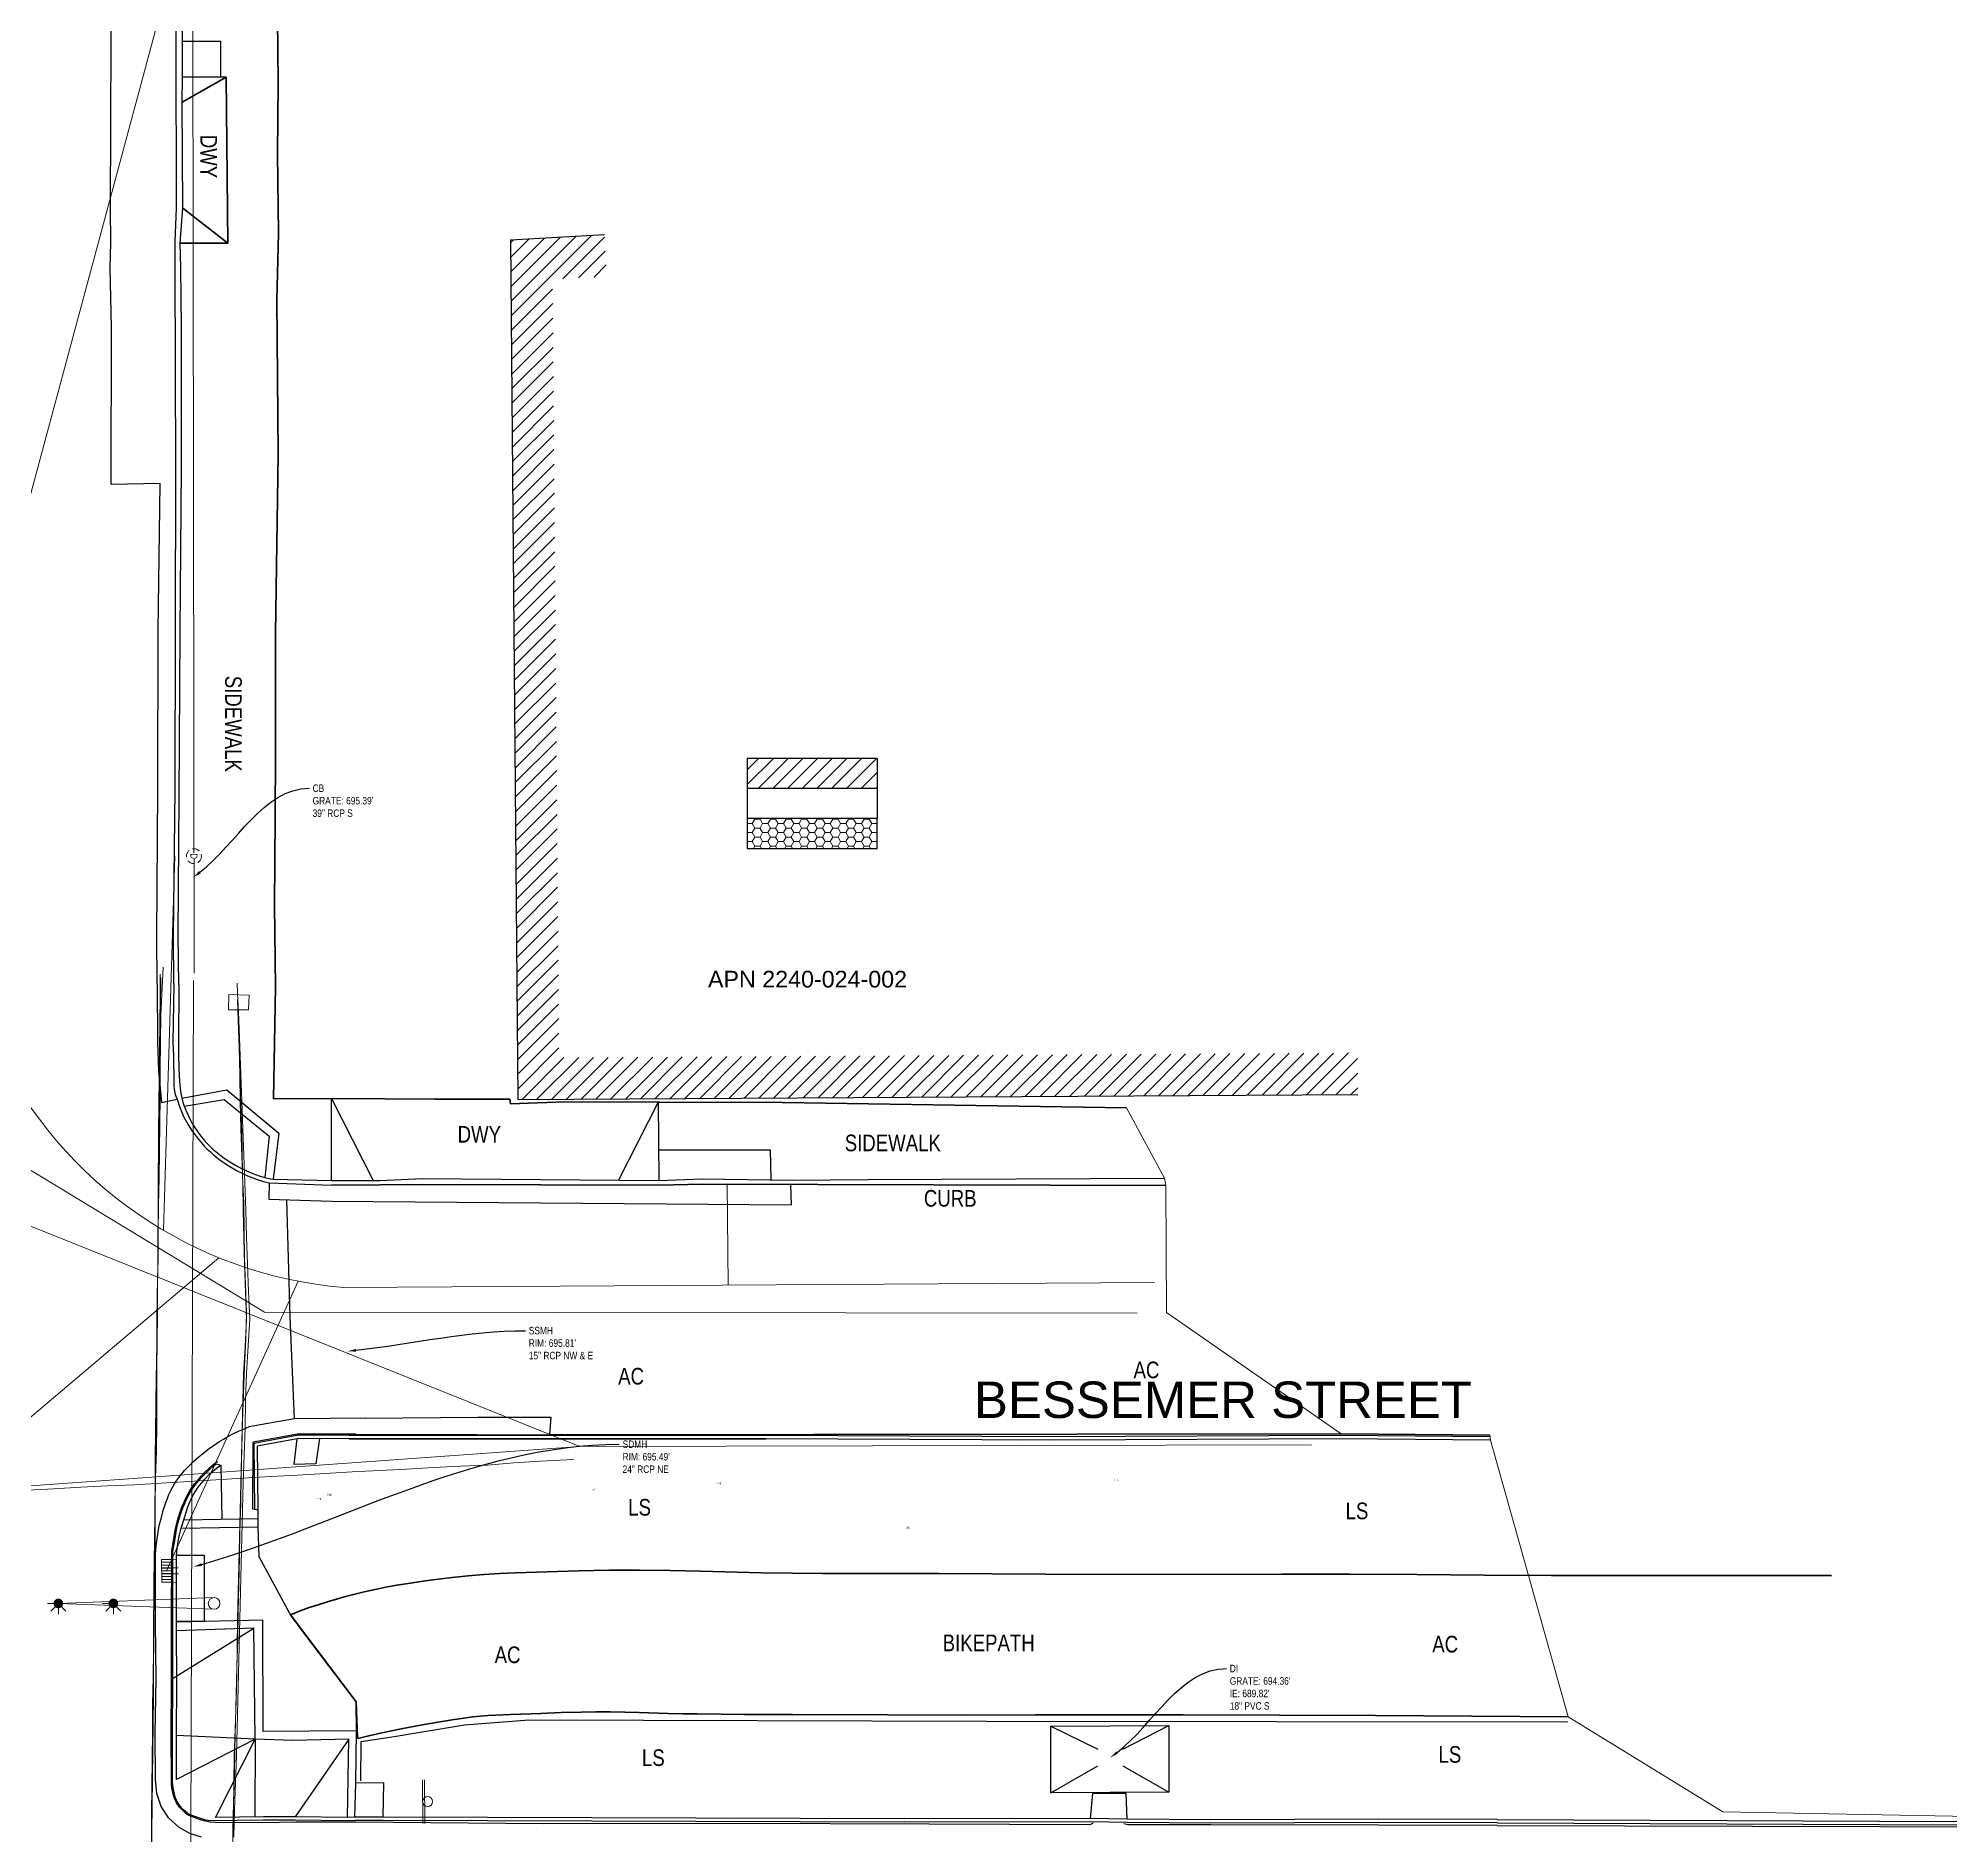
# Model space of a CAD drawing. Extents: x 6426839 to 6430001, y 1887965 to 1888845.
# Drawn here: x 6427277 to 6427506.7, y 1888422.1 to 1888637.9 of the extents above; entities that cross this region are included whole.
import ezdxf
from ezdxf import colors
from ezdxf.entities.mleader import LeaderData, LeaderLine
from ezdxf.lldxf.tags import DXFTag
from ezdxf.math import Vec2, Vec3

# ---------------------------------------------------------------- set-up
doc = ezdxf.new("R2010")
doc.units = 21
doc.header["$MEASUREMENT"] = 0
doc.linetypes.add('DASHED2', pattern=[0.375, 0.25, -0.125])
doc.layers.get('0').update_dxf_attribs({"color": 253})
doc.layers.add('C-TINN-DSRF-BNDY-', color=253, linetype='Continuous', lineweight=15, plot=False)
for name, color, linetype, lineweight in [('R-Row-Misc-Txto', 253, 'Continuous', 5), ('R-Row-Sname', 253, 'Continuous', 0), ('V-DETL-PATT-BLDG-', 253, 'Continuous', 13), ('V-DETL-PATT-MISC-', 253, 'Continuous', 13), ('VF-BLDG-LINE-', 253, 'Continuous', 25), ('VF-COMM-OVHD-LINE-', 253, 'OVERHEADCOMM', 15), ('VF-COMM-OVHD-LINE-3D', 253, 'OVERHEADCOMM', 15), ('VF-ELEC-OVHD-LINE-', 253, 'OVERHEADELECTRIC', 15), ('VF-ELEC-OVHD-LINE-3D', 253, 'OVERHEADELECTRIC', 15), ('VF-FENC-LINE-', 253, 'FENCE', 25), ('VF-PVMT-EDGE-LINE-', 253, 'EDGEOFPAVEMENT', 35), ('VF-ROAD-DRIV-LINE-', 253, 'Continuous', 35), ('VF-SSWR-PIPE-LINE-QLA-', 253, 'SEWER', 15), ('VF-STRM-GEOP-LINE-QLB-', 253, 'STORMDRAIN', 15), ('VF-TOPO-CONC-EDGE-LINE-', 253, 'Continuous', 25), ('VF-TOPO-CONC-GTFL-LINE-', 253, 'Continuous', 25), ('VF-TOPO-CONC-LIPG-LINE-', 253, 'Continuous', 25), ('VF-TOPO-CONC-SWLK-LINE-', 253, 'Continuous', 25), ('VF-TOPO-CONC-TBCB-LINE-', 253, 'Continuous', 25), ('VF-TOPO-CONC-TBWK-LINE-', 253, 'Continuous', 35), ('VF-TOPO-CONC-TFCB-LINE-', 253, 'Continuous', 25), ('VF-TOPO-TEXT-', 253, 'Continuous', 25), ('VF-WATR-VALT-LINE-', 253, 'Continuous', 13), ('VN-ELEC-TSEL-SYMB-', 253, 'Continuous', 13), ('VN-PLNT-TREE-', 253, 'Continuous', 13), ('VN-STRM-BASN-', 253, 'Continuous', 13), ('VN-STRM-MHOL-SYMB-', 253, 'Continuous', 13)]:
    doc.layers.add(name, color=color, linetype=linetype, lineweight=lineweight)
doc.styles.add('CG-Symbol', font='arial.ttf', dxfattribs={"width": 0.8, "height": 0.09375})
doc.styles.add('G1_1 8_0', font='arial.ttf')
doc.styles.add('G4_7 32', font='arial.ttf', dxfattribs={"height": 0.219})
doc.styles.add('NCS1', font='arial.ttf', dxfattribs={"width": 0.8, "height": 0.09375})
doc.styles.add('NCS1-Anno', font='arial.ttf', dxfattribs={"width": 0.8, "height": 0.1})
doc.styles.get("Standard").update_dxf_attribs({"font": 'arial.ttf'})
tags = doc.linetypes.add('EDGEOFPAVEMENT', pattern='A,1,-0.03,["EP",Standard,S=0.08,R=0,X=0,Y=-0.04],-0.16,1', length=2.19).pattern_tags.tags
tags[6] = DXFTag(74, 10)
tags = doc.linetypes.add('FENCE', pattern='A,0.5,-0.03,["X",Standard,S=0.08,R=0,X=0,Y=-0.04],-0.08,0.5', length=1.11).pattern_tags.tags
tags[6] = DXFTag(74, 10)
tags = doc.linetypes.add('OVERHEADCOMM', pattern='A,1,-0.03,["OC",Standard,S=0.08,R=0,X=0,Y=-0.04],-0.16,1', length=2.19).pattern_tags.tags
tags[6] = DXFTag(74, 10)
tags = doc.linetypes.add('OVERHEADELECTRIC', pattern='A,1,-0.03,["OE",Standard,S=0.08,R=0,X=0,Y=-0.04],-0.16,1', length=2.19).pattern_tags.tags
tags[6] = DXFTag(74, 10)
tags = doc.linetypes.add('SEWER', pattern='A,1,-0.03,["SS",Standard,S=0.08,R=0,X=0,Y=-0.04],-0.16,1', length=2.19).pattern_tags.tags
tags[6] = DXFTag(74, 10)
tags = doc.linetypes.add('STORMDRAIN', pattern='A,1,-0.03,["SD",Standard,S=0.08,R=0,X=0,Y=-0.04],-0.16,1', length=2.19).pattern_tags.tags
tags[6] = DXFTag(74, 10)

# ---------------------------------------------------------------- blocks, each defined once
blk = doc.blocks.new('Traffic Signal Electrolier')
at = {"color": 0}
for p, q in [((0, 0.0175), (-0.4677, 0)), ((-0.5, 0), (-0.4677, 0)), ((-0.4905, -0.0228), (-0.4677, 0)), ((0, -0.0175), (-0.4677, 0)), ((-0.4449, -0.0228), (-0.4677, 0)), ((-0.4677, -0.0323), (-0.4677, 0)), ((-0.3347, 0), (-0.3024, 0)), ((-0.3252, -0.0228), (-0.3024, 0)), ((-0.3024, -0.0323), (-0.3024, 0)), ((-0.2796, -0.0228), (-0.3024, 0))]:
    blk.add_line(p, q, dxfattribs=at)
at = {"color": 0, "const_width": 0.0144}
for points in [[(-0.4749, 0, 1), (-0.4605, 0, 1)], [(-0.3096, 0, 1), (-0.2952, 0, 1)]]:
    blk.add_lwpolyline(points, format="xyb", close=True, dxfattribs=at)
at = {"color": 0}
blk.add_circle((0, 0), 0.0175, dxfattribs=at)
blk = doc.blocks.new('Storm Manhole')
at = {"insert": (0, 0), "char_height": 0.0469, "attachment_point": 5, "style": 'CG-Symbol', "bg_fill": 3, "box_fill_scale": 1.05, "bg_fill_color": 256, "bg_fill_transparency": 0}
blk.add_mtext_dynamic_manual_height_columns('D', width=0.03267, gutter_width=0.5, heights=[0], dxfattribs=at)
at = {"linetype": 'DASHED2', "ltscale": 0.2}
blk.add_circle((0, 0), 0.05, dxfattribs=at)
blk = doc.blocks.new('Sign')
at = {"color": 0}
for p, q in [((0.131, -0.018), (-0.131, -0.018)), ((0.131, -0.03), (-0.131, -0.03))]:
    blk.add_line(p, q, dxfattribs=at)
blk.add_circle((0, 0), 0.03, dxfattribs=at)
blk = doc.blocks.new('Catch Basin')
at = {"color": 0}
for p, q in [((-0.069, 0.029), (-0.069, -0.061)), ((0.069, 0.029), (-0.069, 0.029)), ((-0.069, 0), (0.069, 0)), ((-0.067, -0.061), (-0.067, 0)), ((-0.052, -0.061), (-0.052, 0)), ((-0.051, -0.061), (-0.051, 0)), ((-0.035, -0.061), (-0.035, 0)), ((-0.034, -0.061), (-0.034, 0)), ((-0.018, 0), (-0.018, 0.04)), ((-0.018, -0.061), (-0.018, 0)), ((-0.016, -0.061), (-0.016, 0)), ((-0.001, -0.061), (-0.001, 0)), ((0.001, -0.061), (0.001, 0)), ((0.016, -0.061), (0.016, 0)), ((0.018, 0), (0.018, 0.04)), ((0.018, -0.061), (0.018, 0)), ((0.034, -0.061), (0.034, 0)), ((0.035, -0.061), (0.035, 0)), ((0.051, -0.061), (0.051, 0)), ((0.052, -0.061), (0.052, 0)), ((0.068, -0.061), (0.068, 0)), ((0.069, -0.061), (0.069, 0.029)), ((-0.069, -0.061), (0.069, -0.061))]:
    blk.add_line(p, q, dxfattribs=at)
for p in [(-0.052, 0), (-0.034, 0), (-0.017, 0), (0, 0), (0.017, 0), (0.034, 0), (0.052, 0)]:
    blk.add_point(p)

msp = doc.modelspace()

# ---------------------------------------------------------------- hatches: boundary and pattern name
at = {"layer": 'V-DETL-PATT-BLDG-'}
h = msp.add_hatch(dxfattribs=at)
h.set_pattern_fill('ANSI31', color=256, scale=10)
h.set_pattern_definition([(45, (0, 0), (-0.88388347648, 0.88388347648), [])])
h.paths.add_polyline_path([(6427338.83, 1888608.94), (6427345.34, 1888609.32), (6427345.05, 1888614.31), (6427333.79, 1888613.65), (6427334.65, 1888510.43), (6427435.58, 1888511.02), (6427435.55, 1888516.02), (6427339.61, 1888515.45)])
h = msp.add_hatch(dxfattribs=at)
h.set_pattern_fill('ANSI31', color=256, scale=10)
h.set_pattern_definition([(45, (241.1026, 285.463), (-0.88388347648, 0.88388347648), [])])
h.paths.add_polyline_path([(6427377.82, 1888551.39), (6427362.22, 1888551.39), (6427362.22, 1888547.79), (6427377.82, 1888547.79)])
at = {"layer": 'V-DETL-PATT-MISC-'}
h = msp.add_hatch(dxfattribs=at)
h.set_pattern_fill('HONEY', color=256, scale=5)
h.set_pattern_definition([(0, (0, 3.6), (0.9375, 0.541265877365), [0.625, -1.25]), (120, (0, 3.6), (-0.9375, 0.541265877365), [0.625, -1.25]), (60, (0, 3.6), (2e-16, 1.08253175473), [-1.25, 0.625])])
h.paths.add_polyline_path([(6427377.82, 1888540.59), (6427377.82, 1888544.19), (6427362.22, 1888544.19), (6427362.22, 1888540.59)])

# ---------------------------------------------------------------- linework, layer by layer
at = {"layer": 'C-TINN-DSRF-BNDY-'}
msp.add_lwpolyline([(6427528.25, 1888423.93), (6427479.44, 1888424.85), (6427460.84, 1888436.25), (6427451.51, 1888469.5), (6427451.45, 1888470.1), (6427433.58, 1888470.25), (6427412.57, 1888484.84), (6427412.49, 1888500.11), (6427412.34, 1888500.96), (6427407.8, 1888509.41), (6427366.47, 1888510.08), (6427351.69, 1888510.11), (6427340.31, 1888510.15), (6427333.77, 1888509.91), (6427333.68, 1888510.46), (6427324.67, 1888510.47), (6427312.7, 1888510.54), (6427305.31, 1888510.5), (6427305.53, 1888523.93), (6427305.41, 1888533.72), (6427305.49, 1888544.37), (6427305.53, 1888551.94), (6427305.55, 1888566.42), (6427305.87, 1888587.96), (6427305.72, 1888606.44), (6427305.9, 1888614.52), (6427305.78, 1888624.04), (6427305.85, 1888632.55), (6427305.74, 1888644.25)], dxfattribs=at)
at = {"layer": 'VF-BLDG-LINE-'}
msp.add_lwpolyline([(6427345.05, 1888614.31), (6427333.79, 1888613.65), (6427334.65, 1888510.43), (6427435.58, 1888511.02)], dxfattribs=at)
at = {"layer": 'VF-COMM-OVHD-LINE-', "ltscale": 0.6, "elevation": 695.62}
msp.add_lwpolyline([(6427268.8, 1888463.47), (6427342.11, 1888468.74), (6427430, 1888468.94)], dxfattribs=at)
at = {"layer": 'VF-COMM-OVHD-LINE-3D'}
msp.add_polyline3d([(6427275.72, 1888463.49, 720.03), (6427278.92, 1888463.66, 719.36), (6427282.14, 1888463.85, 718.77), (6427285.37, 1888464, 718.19), (6427288.61, 1888464.14, 717.71), (6427291.86, 1888464.32, 717.3), (6427295.12, 1888464.52, 717), (6427298.39, 1888464.72, 716.77), (6427301.66, 1888464.92, 716.62), (6427304.94, 1888465.12, 716.57), (6427308.21, 1888465.29, 716.63), (6427311.49, 1888465.49, 716.66), (6427314.75, 1888465.69, 716.88), (6427318.02, 1888465.85, 717.18), (6427321.27, 1888466.03, 717.56), (6427324.52, 1888466.21, 718), (6427327.76, 1888466.39, 718.42), (6427331, 1888466.5, 718.94), (6427334.17, 1888466.77, 719.77), (6427337.36, 1888466.97, 720.51), (6427340.54, 1888467.12, 721.29), (6427341.39, 1888467.16, 721.49)], dxfattribs=at)
at = {"layer": 'VF-ELEC-OVHD-LINE-', "ltscale": 0.6}
for points, elevation in [([(6427254.72, 1888503.79), (6427295.57, 1888655.44)], 695.84), ([(6427295.57, 1888655.44), (6427295.6, 1888640.32), (6427295.76, 1888525.61)], 697.21), ([(6427295.2, 1888370.48), (6427295.68, 1888524.73)], 695.62)]:
    msp.add_lwpolyline(points, dxfattribs=dict(at, elevation=elevation))
msp.add_lwpolyline([(6427342.11, 1888468.74), (6427254.72, 1888503.79)], dxfattribs=at)
at = {"layer": 'VF-ELEC-OVHD-LINE-3D'}
for points in [[(6427290.62, 1888419.28, 759.35), (6427290.67, 1888422.56, 759.24), (6427290.71, 1888425.84, 759.12), (6427290.73, 1888429.12, 759.01), (6427290.77, 1888432.4, 758.95), (6427290.79, 1888435.68, 758.87), (6427290.85, 1888438.96, 758.85), (6427290.89, 1888442.24, 758.9), (6427290.91, 1888445.52, 758.91), (6427290.91, 1888448.8, 758.92), (6427290.92, 1888452.08, 758.94), (6427290.98, 1888455.36, 758.96), (6427291.06, 1888458.64, 759.01), (6427291.04, 1888461.92, 758.81), (6427291.14, 1888465.18, 759.15), (6427291.16, 1888468.46, 759.24), (6427291.18, 1888471.74, 759.34), (6427291.23, 1888475.01, 759.53), (6427291.23, 1888478.29, 759.65), (6427291.28, 1888481.57, 759.79), (6427291.33, 1888484.85, 759.92), (6427291.35, 1888488.13, 759.99), (6427291.43, 1888491.4, 760.27), (6427291.44, 1888494.67, 760.47), (6427291.45, 1888497.94, 760.72), (6427291.45, 1888501.21, 760.97), (6427291.5, 1888504.48, 761.24), (6427291.6, 1888507.75, 761.55), (6427291.63, 1888511.01, 761.88), (6427291.64, 1888514.28, 762.18), (6427291.65, 1888517.54, 762.52), (6427291.7, 1888520.8, 762.87), (6427291.75, 1888524.08, 763), (6427291.77, 1888525.07, 763.04)], [(6427291.7, 1888525.49, 751.54), (6427291.68, 1888522.85, 751.25), (6427291.66, 1888519.59, 750.88), (6427291.61, 1888516.33, 750.53), (6427291.57, 1888513.07, 750.18), (6427291.53, 1888509.8, 749.86), (6427291.49, 1888506.54, 749.54), (6427291.49, 1888503.27, 749.23), (6427291.48, 1888500, 748.96), (6427291.43, 1888496.73, 748.69), (6427291.39, 1888493.46, 748.45), (6427291.39, 1888490.18, 748.31), (6427291.34, 1888486.91, 748.19), (6427291.29, 1888483.64, 747.91), (6427291.27, 1888480.36, 747.69), (6427291.22, 1888477.09, 747.57), (6427291.18, 1888473.81, 747.53), (6427291.14, 1888470.53, 747.38), (6427291.1, 1888467.25, 747.31), (6427291.1, 1888463.97, 747.29), (6427291.03, 1888460.69, 747.2), (6427290.99, 1888457.41, 747.06), (6427291, 1888454.13, 747.04), (6427290.93, 1888450.85, 747.01), (6427290.87, 1888447.57, 747.01), (6427290.88, 1888444.29, 747), (6427290.83, 1888441.01, 746.97), (6427290.77, 1888437.73, 747), (6427290.77, 1888434.45, 747.05), (6427290.73, 1888431.17, 747.07), (6427290.67, 1888427.89, 747.17), (6427290.66, 1888424.61, 747.25), (6427290.64, 1888421.33, 747.29)], [(6427290.67, 1888419.04, 753.28), (6427290.69, 1888422.32, 753.15), (6427290.72, 1888425.6, 753.04), (6427290.76, 1888428.88, 752.99), (6427290.82, 1888432.15, 752.92), (6427290.86, 1888435.43, 752.88), (6427290.87, 1888438.72, 752.87), (6427290.88, 1888442, 752.85), (6427290.89, 1888445.28, 752.83), (6427290.94, 1888448.56, 752.8), (6427291.03, 1888451.84, 752.83), (6427291.06, 1888455.12, 752.89), (6427291.07, 1888458.4, 752.94), (6427291.09, 1888461.68, 752.99), (6427291.12, 1888464.96, 753.08), (6427291.23, 1888468.23, 753.19), (6427291.28, 1888471.51, 753.29), (6427291.29, 1888474.79, 753.48), (6427291.3, 1888478.07, 753.58), (6427291.33, 1888481.35, 753.68), (6427291.36, 1888484.62, 753.82), (6427291.37, 1888487.9, 753.95), (6427291.41, 1888491.18, 754.15), (6427291.45, 1888494.44, 754.44), (6427291.5, 1888497.71, 754.74), (6427291.56, 1888500.99, 754.93), (6427291.6, 1888504.25, 755.21), (6427291.64, 1888507.52, 755.53), (6427291.68, 1888510.78, 755.86), (6427291.7, 1888514.05, 756.18), (6427291.74, 1888517.31, 756.53), (6427291.76, 1888520.57, 756.93), (6427291.92, 1888523.84, 756.77), (6427292.03, 1888526.32, 756.66)], [(6427301, 1888522.76, 754.99), (6427301.06, 1888520.81, 754.75), (6427301.16, 1888517.55, 754.35), (6427301.26, 1888514.29, 754.01), (6427301.32, 1888511.03, 753.65), (6427301.44, 1888507.77, 753.31), (6427301.54, 1888504.5, 753.03), (6427301.58, 1888501.24, 752.71), (6427301.72, 1888497.97, 752.42), (6427301.76, 1888494.7, 752.18), (6427301.83, 1888491.43, 751.93), (6427301.93, 1888488.16, 751.65), (6427302.05, 1888484.89, 751.5), (6427301.96, 1888481.61, 751.46), (6427301.81, 1888478.33, 751.34), (6427301.68, 1888475.06, 751.25), (6427301.59, 1888471.78, 751.19), (6427301.5, 1888468.5, 751.15), (6427301.41, 1888465.22, 751.11), (6427301.36, 1888461.94, 751), (6427301.25, 1888458.66, 751.02), (6427301.2, 1888455.38, 751.01), (6427301.15, 1888452.1, 751), (6427301.04, 1888448.82, 751.07), (6427301, 1888445.54, 751.07), (6427300.89, 1888442.26, 751.12), (6427300.82, 1888438.98, 751.16), (6427300.75, 1888435.7, 751.2), (6427300.65, 1888432.43, 751.31), (6427300.6, 1888429.15, 751.36), (6427300.5, 1888425.87, 751.49), (6427300.42, 1888422.59, 751.52), (6427300.36, 1888419.32, 751.73)], [(6427300.55, 1888421.8, 757.63), (6427300.6, 1888425.08, 757.57), (6427300.72, 1888428.35, 757.4), (6427300.85, 1888431.63, 757.24), (6427300.93, 1888434.9, 757.17), (6427301.01, 1888438.18, 757.13), (6427301.09, 1888441.46, 757.12), (6427301.17, 1888444.74, 757.09), (6427301.26, 1888448.02, 757.1), (6427301.33, 1888451.3, 757.09), (6427301.42, 1888454.58, 757.11), (6427301.5, 1888457.86, 757.1), (6427301.58, 1888461.14, 757.07), (6427301.66, 1888464.42, 757.12), (6427301.76, 1888467.7, 757.14), (6427301.88, 1888470.98, 757.18), (6427301.93, 1888474.26, 757.33), (6427302.05, 1888477.53, 757.43), (6427302.27, 1888480.81, 757.51), (6427302.44, 1888484.08, 757.49), (6427302.28, 1888487.35, 757.73), (6427302.16, 1888490.62, 758.01), (6427302.07, 1888493.89, 758.16), (6427301.96, 1888497.16, 758.44), (6427301.84, 1888500.43, 758.74), (6427301.73, 1888503.69, 759.03), (6427301.6, 1888506.95, 759.37), (6427301.49, 1888510.22, 759.64), (6427301.36, 1888513.48, 759.97), (6427301.26, 1888516.74, 760.34), (6427301.14, 1888520, 760.72), (6427300.99, 1888523.23, 761.28), (6427300.94, 1888524.4, 761.48)], [(6427300.99, 1888522.41, 748.91), (6427301.07, 1888519.92, 748.57), (6427301.18, 1888516.67, 748.12), (6427301.24, 1888513.4, 747.8), (6427301.3, 1888510.14, 747.46), (6427301.39, 1888506.88, 747.12), (6427301.5, 1888503.61, 746.79), (6427301.6, 1888500.35, 746.48), (6427301.67, 1888497.08, 746.18), (6427301.72, 1888493.82, 745.9), (6427301.82, 1888490.55, 745.63), (6427301.95, 1888487.28, 745.39), (6427302.06, 1888484, 745.24), (6427301.9, 1888480.73, 745.15), (6427301.7, 1888477.45, 745.07), (6427301.63, 1888474.17, 745), (6427301.55, 1888470.9, 744.91), (6427301.47, 1888467.62, 744.85), (6427301.37, 1888464.34, 744.82), (6427301.28, 1888461.06, 744.83), (6427301.2, 1888457.78, 744.76), (6427301.15, 1888454.5, 744.76), (6427301.05, 1888451.22, 744.85), (6427300.99, 1888447.94, 744.89), (6427300.94, 1888444.66, 744.9), (6427300.9, 1888441.38, 744.91), (6427300.81, 1888438.1, 744.96), (6427300.68, 1888434.82, 745.05), (6427300.59, 1888431.54, 745.14), (6427300.53, 1888428.27, 745.25), (6427300.48, 1888424.99, 745.35), (6427300.42, 1888421.71, 745.43)]]:
    msp.add_polyline3d(points, dxfattribs=at)
at = {"layer": 'VF-FENC-LINE-'}
msp.add_lwpolyline([(6427315.79, 1888428.58), (6427315.84, 1888433.29), (6427319.79, 1888433.91), (6427328.24, 1888435.3), (6427336.02, 1888435.89), (6427390.92, 1888435.74), (6427460.76, 1888435.67)], dxfattribs=at)
at = {"layer": 'VF-PVMT-EDGE-LINE-'}
for points in [[(6427312.26, 1888500.15), (6427318.14, 1888500.16), (6427323.18, 1888500.22), (6427351.68, 1888500.14), (6427356.77, 1888500.25), (6427412.49, 1888500.11)], [(6427451.45, 1888470.1), (6427433.58, 1888470.25), (6427338.46, 1888470.15)], [(6427315.38, 1888433.65), (6427315.24, 1888438.06), (6427307.36, 1888448.53), (6427308.5, 1888449), (6427309.59, 1888449.38), (6427310.68, 1888449.73), (6427311.77, 1888450.07), (6427312.87, 1888450.39), (6427313.97, 1888450.7), (6427315.08, 1888450.99), (6427316.19, 1888451.26), (6427317.5, 1888451.56), (6427318.81, 1888451.82), (6427320.13, 1888452.06), (6427321.46, 1888452.28), (6427322.78, 1888452.48), (6427324.11, 1888452.66), (6427326.78, 1888452.99), (6427328.67, 1888453.19), (6427330.56, 1888453.34), (6427332.46, 1888453.46), (6427334.36, 1888453.55), (6427338.16, 1888453.68), (6427341.96, 1888453.78), (6427343.79, 1888453.83), (6427345.62, 1888453.86), (6427347.45, 1888453.87), (6427349.28, 1888453.86), (6427352.95, 1888453.82), (6427356.61, 1888453.75), (6427363.94, 1888453.57), (6427367.61, 1888453.5), (6427371.27, 1888453.47), (6427378.84, 1888453.48), (6427385.24, 1888453.46), (6427391.64, 1888453.43), (6427398.05, 1888453.39), (6427404.45, 1888453.37), (6427426.46, 1888453.41), (6427434.56, 1888453.38), (6427442.66, 1888453.34), (6427450.76, 1888453.29), (6427458.86, 1888453.25), (6427475.67, 1888453.23), (6427492.48, 1888453.23)], [(6427315.38, 1888433.65), (6427318.3, 1888434.35), (6427320.85, 1888434.86), (6427323.4, 1888435.33), (6427325.08, 1888435.62), (6427326.77, 1888435.89), (6427328.45, 1888436.13), (6427329.3, 1888436.24), (6427330.15, 1888436.33), (6427331.05, 1888436.41), (6427331.96, 1888436.47), (6427333.78, 1888436.55), (6427337.43, 1888436.67), (6427339.85, 1888436.76), (6427342.27, 1888436.83), (6427344.02, 1888436.85), (6427345.76, 1888436.84), (6427347.5, 1888436.81), (6427349.24, 1888436.77), (6427352.73, 1888436.67), (6427354.47, 1888436.63), (6427356.21, 1888436.6), (6427361.94, 1888436.55), (6427367.66, 1888436.52), (6427379.12, 1888436.49), (6427387.98, 1888436.47), (6427396.85, 1888436.48), (6427405.71, 1888436.48), (6427414.58, 1888436.48), (6427426.14, 1888436.44), (6427437.71, 1888436.4), (6427449.27, 1888436.33), (6427460.84, 1888436.25)]]:
    msp.add_lwpolyline(points, dxfattribs=at)
msp.add_point((6427307.36, 1888448.53), dxfattribs=at)
at = {"layer": 'VF-ROAD-DRIV-LINE-'}
msp.add_line((6427299.61, 1888633.25), (6427299.81, 1888613.3), dxfattribs=at)
for points in [[(6427294.31, 1888630.22), (6427299.61, 1888633.25), (6427294.35, 1888633.27)], [(6427294.08, 1888613.31), (6427299.81, 1888613.3), (6427294.39, 1888617.51)]]:
    msp.add_lwpolyline(points, dxfattribs=at)
at = {"layer": 'VF-SSWR-PIPE-LINE-QLA-', "ltscale": 0.6}
msp.add_lwpolyline([(6427190.6, 1888540.76), (6427212.17, 1888540.71), (6427304.21, 1888484.89), (6427409.05, 1888484.76)], dxfattribs=at)
at = {"layer": 'VF-STRM-GEOP-LINE-QLB-', "ltscale": 0.6}
for points, elevation in [([(6427293.44, 1888539.65), (6427292.07, 1888494.71)], 695.38), ([(6427359.82, 1888500.31), (6427359.91, 1888488.12)], 695.58)]:
    msp.add_lwpolyline(points, dxfattribs=dict(at, elevation=elevation))
for points in [[(6427257.17, 1888456.23), (6427298.75, 1888491.41)], [(6427292.45, 1888453.78), (6427308.27, 1888488.59)], [(6427313.74, 1888487.84), (6427411.13, 1888488.43)]]:
    msp.add_lwpolyline(points, dxfattribs=at)
msp.add_arc((6427317.89, 1888538.53), 50.86, 205.471, 265.3139, dxfattribs=at)
at = {"layer": 'VF-TOPO-CONC-EDGE-LINE-'}
msp.add_line((6427307.36, 1888448.53), (6427307.36, 1888448.53), dxfattribs=at)
for points in [[(6427294.35, 1888637.58), (6427298.93, 1888637.58), (6427298.93, 1888633.25)], [(6427312.28, 1888500.71), (6427312.28, 1888510.54), (6427333.68, 1888510.46), (6427333.77, 1888509.91), (6427340.31, 1888510.15), (6427351.51, 1888510.11), (6427351.59, 1888500.71)], [(6427312.28, 1888510.54), (6427317.27, 1888500.71)], [(6427351.51, 1888510.11), (6427346.74, 1888500.74)], [(6427351.56, 1888504.39), (6427364.96, 1888504.39), (6427365.04, 1888500.78)], [(6427307.82, 1888472.04), (6427307.32, 1888484.3), (6427306.91, 1888498.39)], [(6427310.83, 1888469.71), (6427310.38, 1888466.65), (6427307.79, 1888466.56), (6427308.15, 1888469.67)], [(6427303.41, 1888461.07), (6427302.83, 1888461.2), (6427302.86, 1888469.25)], [(6427315.29, 1888434.57), (6427315.24, 1888438.06), (6427309.42, 1888445.69), (6427307.36, 1888448.53), (6427303.53, 1888455.58)], [(6427398.69, 1888435.14), (6427404.35, 1888432.36)], [(6427398.69, 1888427.13), (6427404.35, 1888430.36)], [(6427318.46, 1888424.19), (6427318.55, 1888428.32), (6427315.2, 1888428.29)], [(6427407.88, 1888423.98), (6427407.74, 1888427.04), (6427403.7, 1888427.05), (6427403.42, 1888424.03)]]:
    msp.add_lwpolyline(points, dxfattribs=at)
for points in [[(6427293.65, 1888455.68), (6427296.99, 1888455.68), (6427296.99, 1888447.72), (6427293.65, 1888447.72)], [(6427398.69, 1888435.14), (6427412.88, 1888435.22), (6427412.88, 1888427.21), (6427398.69, 1888427.13)]]:
    msp.add_lwpolyline(points, close=True, dxfattribs=at)
at = {"layer": 'VF-TOPO-CONC-EDGE-LINE-', "elevation": 694.45}
for points in [[(6427407.35, 1888432.36), (6427412.88, 1888435.22)], [(6427407.35, 1888430.36), (6427412.88, 1888427.21)]]:
    msp.add_lwpolyline(points, dxfattribs=at)
at = {"layer": 'VF-TOPO-CONC-GTFL-LINE-'}
for points in [[(6427293.31, 1888524.24), (6427293.29, 1888530.06), (6427293.49, 1888547.71), (6427293.51, 1888566.63), (6427293.57, 1888586.32), (6427293.5, 1888610.39), (6427293.5, 1888613.5), (6427293.63, 1888617.52), (6427293.61, 1888637.44), (6427293.85, 1888655.88), (6427293.9, 1888674.1), (6427294, 1888694.11), (6427294.15, 1888704.29), (6427294.13, 1888724.92), (6427294.09, 1888742.54), (6427294.12, 1888751.68)], [(6427293.31, 1888524.24), (6427293.22, 1888517.27), (6427293.27, 1888515.76), (6427293.32, 1888512.51), (6427293.33, 1888512.08), (6427293.36, 1888511.65), (6427293.44, 1888511.23), (6427293.49, 1888511.02), (6427293.56, 1888510.82), (6427293.71, 1888510.46), (6427294, 1888509.57), (6427294.23, 1888508.98), (6427294.5, 1888508.39), (6427294.79, 1888507.82), (6427295.12, 1888507.27), (6427295.46, 1888506.73), (6427295.83, 1888506.2), (6427296.23, 1888505.7), (6427296.64, 1888505.21), (6427296.99, 1888504.83), (6427297.35, 1888504.47), (6427297.72, 1888504.12), (6427298.11, 1888503.79), (6427298.5, 1888503.46), (6427298.91, 1888503.15), (6427299.33, 1888502.85), (6427299.75, 1888502.57), (6427300.33, 1888502.21), (6427300.93, 1888501.87), (6427301.54, 1888501.56), (6427302.17, 1888501.27), (6427302.81, 1888501.01), (6427303.45, 1888500.78), (6427304.11, 1888500.58), (6427304.77, 1888500.4), (6427312.26, 1888500.15)], [(6427315.19, 1888470.22), (6427308.17, 1888470.23), (6427302.86, 1888469.25)], [(6427315.19, 1888470.22), (6427329.73, 1888470.18), (6427338.46, 1888470.15)], [(6427452.33, 1888423.2), (6427438.06, 1888423.25), (6427417.9, 1888423.29), (6427407.95, 1888423.29), (6427407.48, 1888423.4)], [(6427452.33, 1888423.2), (6427498.32, 1888423.08), (6427545.33, 1888423.02), (6427593.27, 1888422.81)]]:
    msp.add_lwpolyline(points, dxfattribs=at)
at = {"layer": 'VF-TOPO-CONC-LIPG-LINE-'}
for points in [[(6427291.34, 1888524.33), (6427291.27, 1888530.02), (6427291.42, 1888547.66), (6427291.44, 1888566.75), (6427291.67, 1888584.41), (6427285.8, 1888584.32), (6427285.82, 1888603.18), (6427285.66, 1888610.32), (6427285.77, 1888613.35), (6427285.71, 1888617.51), (6427285.8, 1888637.75), (6427285.78, 1888655.45), (6427285.95, 1888673.78), (6427286.03, 1888696.24), (6427286.16, 1888704.33), (6427286.28, 1888724.55), (6427286.36, 1888742.32), (6427286.41, 1888751.68)], [(6427291.34, 1888524.33), (6427291.36, 1888517.3), (6427291.48, 1888513.87), (6427291.83, 1888510.05), (6427293.71, 1888510.46)], [(6427304.77, 1888500.4), (6427304.74, 1888498.46), (6427312.27, 1888498.22), (6427367.55, 1888497.75), (6427367.46, 1888500.22)], [(6427316.37, 1888472.13), (6427307.82, 1888472.04), (6427302.32, 1888471.08)], [(6427316.37, 1888472.13), (6427329.83, 1888472.26), (6427338.61, 1888472.27), (6427338.46, 1888470.15)], [(6427296.66, 1888421.79), (6427295.25, 1888422.23), (6427293.96, 1888422.96), (6427292.74, 1888424.09), (6427291.82, 1888425.49), (6427291.27, 1888427.06), (6427291.12, 1888428.72), (6427291.1, 1888434.27), (6427291.21, 1888440.77), (6427291.13, 1888447.56), (6427291.13, 1888455.7), (6427291.16, 1888456.25), (6427291.21, 1888456.8), (6427291.27, 1888457.35), (6427291.35, 1888457.9), (6427291.44, 1888458.44), (6427291.54, 1888458.99), (6427291.66, 1888459.52), (6427291.79, 1888460.06), (6427292.06, 1888461.05), (6427292.21, 1888461.54), (6427292.37, 1888462.02), (6427292.55, 1888462.5), (6427292.74, 1888462.98), (6427292.95, 1888463.44), (6427293.19, 1888463.89), (6427293.39, 1888464.24), (6427293.61, 1888464.57), (6427293.84, 1888464.9), (6427294.08, 1888465.22), (6427294.6, 1888465.84), (6427295.15, 1888466.43), (6427295.74, 1888466.99), (6427296.35, 1888467.52), (6427296.98, 1888468.03), (6427297.62, 1888468.52), (6427298.16, 1888468.91), (6427298.72, 1888469.28), (6427299.3, 1888469.63), (6427299.88, 1888469.96), (6427300.48, 1888470.28), (6427301.08, 1888470.57), (6427301.7, 1888470.83), (6427302.32, 1888471.08)]]:
    msp.add_lwpolyline(points, dxfattribs=at)
at = {"layer": 'VF-TOPO-CONC-SWLK-LINE-'}
for p, q in [((6427298.98, 1888466.49), (6427299.11, 1888460.01)), ((6427294.22, 1888458.94), (6427303.4, 1888459.08)), ((6427294.51, 1888459.92), (6427303.42, 1888460.1)), ((6427293.06, 1888440.78), (6427302.93, 1888446.91)), ((6427303.1, 1888433.59), (6427293.63, 1888434.02)), ((6427303.1, 1888433.59), (6427303.06, 1888424.22)), ((6427314.36, 1888433.57), (6427307.92, 1888424.25))]:
    msp.add_line(p, q, dxfattribs=at)
for points in [[(6427294.29, 1888510.59), (6427299.69, 1888511.58), (6427305.93, 1888506.39), (6427305.26, 1888500.87)], [(6427294.58, 1888509.63), (6427299.38, 1888510.43), (6427304.79, 1888506.01), (6427304.24, 1888501.07)], [(6427315.08, 1888424.22), (6427315.2, 1888428.29), (6427315.29, 1888434.57), (6427304.05, 1888434.51), (6427304.01, 1888447.88), (6427293.63, 1888447.65)], [(6427314.18, 1888424.16), (6427314.36, 1888433.57), (6427307.63, 1888433.43), (6427303.1, 1888433.59), (6427302.93, 1888446.91), (6427293.64, 1888446.57)]]:
    msp.add_lwpolyline(points, dxfattribs=at)
at = {"layer": 'VF-TOPO-CONC-TBCB-LINE-'}
for points in [[(6427293.93, 1888524.21), (6427293.85, 1888530.22), (6427293.95, 1888546.67), (6427294.1, 1888566.66), (6427294.25, 1888586.26), (6427294.24, 1888603.17), (6427294.16, 1888610.34), (6427294.08, 1888613.31), (6427294.39, 1888617.51), (6427294.31, 1888630.22), (6427294.35, 1888633.27), (6427294.35, 1888637.58), (6427294.38, 1888656.02), (6427294.4, 1888674.09), (6427294.58, 1888694.11), (6427294.72, 1888704.26), (6427294.71, 1888725.23), (6427294.75, 1888742.61), (6427294.67, 1888751.68)], [(6427293.93, 1888524.21), (6427293.87, 1888517.29), (6427293.88, 1888515.73), (6427293.94, 1888514.17), (6427294.01, 1888512.57), (6427294.08, 1888511.78), (6427294.13, 1888511.38), (6427294.2, 1888510.99), (6427294.29, 1888510.59), (6427294.42, 1888510.11), (6427294.58, 1888509.63), (6427294.79, 1888509.08), (6427295.03, 1888508.53), (6427295.29, 1888508), (6427295.58, 1888507.47), (6427295.89, 1888506.97), (6427296.23, 1888506.47), (6427296.58, 1888506), (6427296.96, 1888505.54), (6427297.3, 1888505.17), (6427297.65, 1888504.81), (6427298.02, 1888504.46), (6427298.4, 1888504.13), (6427298.8, 1888503.81), (6427299.2, 1888503.51), (6427299.62, 1888503.22), (6427300.04, 1888502.94), (6427300.53, 1888502.64), (6427301.03, 1888502.36), (6427301.55, 1888502.09), (6427302.07, 1888501.85), (6427302.6, 1888501.62), (6427303.14, 1888501.42), (6427303.69, 1888501.23), (6427304.24, 1888501.07), (6427304.92, 1888500.9), (6427305.26, 1888500.87), (6427312.28, 1888500.71)], [(6427312.28, 1888500.71), (6427318.11, 1888500.71), (6427323.16, 1888500.93), (6427351.59, 1888500.71), (6427356.85, 1888500.89), (6427367.62, 1888500.74), (6427376.74, 1888500.83), (6427412.34, 1888500.96)], [(6427367.62, 1888500.74), (6427376.74, 1888500.83), (6427412.34, 1888500.96)], [(6427451.51, 1888469.5), (6427433.44, 1888469.64), (6427399.05, 1888469.51), (6427364.46, 1888469.67), (6427339.03, 1888469.64), (6427333.06, 1888469.64), (6427314.4, 1888469.65), (6427310.83, 1888469.71), (6427308.15, 1888469.67), (6427303.34, 1888468.78), (6427303.41, 1888461.07), (6427303.42, 1888460.1), (6427303.4, 1888459.08), (6427303.53, 1888455.58)], [(6427314.4, 1888469.65), (6427333.06, 1888469.64), (6427339.03, 1888469.64), (6427364.46, 1888469.67)], [(6427303.1, 1888433.59), (6427293.66, 1888428.72), (6427293.63, 1888434.02), (6427293.69, 1888440.52), (6427293.64, 1888446.57), (6427293.63, 1888447.65), (6427293.65, 1888455.68), (6427293.74, 1888456.5), (6427293.86, 1888457.32), (6427294.02, 1888458.14), (6427294.22, 1888458.94), (6427294.51, 1888459.92), (6427294.97, 1888461.36), (6427295.24, 1888462.07), (6427295.39, 1888462.41), (6427295.56, 1888462.75), (6427295.88, 1888463.3), (6427296.24, 1888463.83), (6427296.63, 1888464.34), (6427297.05, 1888464.83), (6427297.49, 1888465.29), (6427297.97, 1888465.72), (6427298.46, 1888466.12), (6427298.98, 1888466.49)], [(6427452.35, 1888423.91), (6427438.09, 1888423.95), (6427417.93, 1888423.87), (6427407.88, 1888423.98), (6427403.42, 1888424.03), (6427381.1, 1888423.99), (6427318.46, 1888424.19), (6427315.08, 1888424.22), (6427314.18, 1888424.16), (6427307.92, 1888424.25), (6427304.1, 1888424.23), (6427298.34, 1888424.16), (6427303.1, 1888433.59)], [(6427452.35, 1888423.91), (6427498.27, 1888423.74), (6427545.47, 1888423.68), (6427593.21, 1888423.51)]]:
    msp.add_lwpolyline(points, dxfattribs=at)
at = {"layer": 'VF-TOPO-CONC-TBWK-LINE-'}
for points in [[(6427305.53, 1888523.93), (6427305.41, 1888533.72), (6427305.49, 1888544.37), (6427305.53, 1888551.94), (6427305.55, 1888566.42), (6427305.87, 1888587.96), (6427305.72, 1888606.44), (6427305.9, 1888614.52), (6427305.78, 1888624.04), (6427305.85, 1888632.55), (6427305.74, 1888644.25)], [(6427305.53, 1888523.93), (6427305.31, 1888510.5), (6427312.7, 1888510.54)], [(6427312.7, 1888510.54), (6427324.67, 1888510.47), (6427333.68, 1888510.46), (6427333.77, 1888509.91), (6427340.31, 1888510.15), (6427351.69, 1888510.11), (6427366.47, 1888510.08), (6427407.8, 1888509.41)]]:
    msp.add_lwpolyline(points, dxfattribs=at)
at = {"layer": 'VF-TOPO-CONC-TFCB-LINE-'}
for points in [[(6427451.52, 1888469.9), (6427433.44, 1888470.04), (6427399.05, 1888469.91), (6427364.46, 1888470.07), (6427339.03, 1888470.04), (6427333.06, 1888470.04), (6427314.4, 1888470.05), (6427310.83, 1888470.11), (6427308.11, 1888470.07), (6427302.94, 1888469.11), (6427303.01, 1888461.16)], [(6427403.78, 1888423.44), (6427403.71, 1888423.44), (6427403.36, 1888423.27), (6427384.09, 1888423.37), (6427360.25, 1888423.43), (6427337.71, 1888423.39), (6427315.16, 1888423.6), (6427307.98, 1888423.62), (6427304.02, 1888423.51), (6427298.32, 1888423.57), (6427297.67, 1888423.6), (6427297.15, 1888423.72), (6427296.65, 1888423.85), (6427296.16, 1888424.01), (6427295.68, 1888424.19), (6427295.33, 1888424.32), (6427295.15, 1888424.4), (6427294.98, 1888424.49), (6427294.78, 1888424.64), (6427294.6, 1888424.8), (6427294.39, 1888424.99), (6427294.19, 1888425.19), (6427294.01, 1888425.41), (6427293.83, 1888425.63), (6427293.7, 1888425.84), (6427293.59, 1888426.01), (6427293.51, 1888426.2), (6427293.36, 1888426.58), (6427293.26, 1888426.97), (6427293.17, 1888427.36), (6427293.1, 1888427.71), (6427293.06, 1888428.06), (6427293.03, 1888428.42), (6427293.03, 1888428.78), (6427293, 1888434.02), (6427293.06, 1888440.52), (6427293.05, 1888447.5), (6427293.07, 1888456.15), (6427293.33, 1888457.68), (6427293.45, 1888458.45), (6427293.6, 1888459.22), (6427293.71, 1888459.67), (6427293.83, 1888460.11), (6427294.12, 1888460.97), (6427294.28, 1888461.43), (6427294.47, 1888461.88), (6427294.69, 1888462.36), (6427294.92, 1888462.83), (6427295.18, 1888463.29), (6427295.45, 1888463.73), (6427295.82, 1888464.26), (6427296.23, 1888464.75), (6427296.65, 1888465.23), (6427297.09, 1888465.69), (6427297.52, 1888466.1), (6427297.96, 1888466.49), (6427298.39, 1888466.83), (6427298.61, 1888466.92)], [(6427452.35, 1888423.51), (6427438.09, 1888423.55), (6427417.93, 1888423.47), (6427407.88, 1888423.58), (6427403.42, 1888423.63), (6427381.1, 1888423.59), (6427318.46, 1888423.79), (6427315.09, 1888423.82), (6427314.19, 1888423.76), (6427307.92, 1888423.85), (6427304.1, 1888423.83), (6427297.69, 1888423.75), (6427297.19, 1888423.86), (6427296.69, 1888423.99), (6427296.21, 1888424.15), (6427295.73, 1888424.33), (6427295.39, 1888424.46), (6427295.22, 1888424.53), (6427295.06, 1888424.62), (6427294.87, 1888424.76), (6427294.69, 1888424.91), (6427294.49, 1888425.1), (6427294.3, 1888425.3), (6427294.12, 1888425.5), (6427293.95, 1888425.72), (6427293.82, 1888425.91), (6427293.73, 1888426.08), (6427293.64, 1888426.26), (6427293.5, 1888426.62), (6427293.4, 1888427), (6427293.31, 1888427.38), (6427293.25, 1888427.73), (6427293.21, 1888428.08), (6427293.18, 1888428.43), (6427293.18, 1888428.78), (6427293.15, 1888434.02), (6427293.21, 1888440.52), (6427293.2, 1888447.5), (6427293.22, 1888456.13), (6427293.48, 1888457.66), (6427293.6, 1888458.43), (6427293.74, 1888459.19), (6427293.85, 1888459.63), (6427293.98, 1888460.06), (6427294.26, 1888460.92), (6427294.42, 1888461.37), (6427294.6, 1888461.82), (6427294.82, 1888462.3), (6427295.05, 1888462.76), (6427295.3, 1888463.21), (6427295.58, 1888463.65), (6427295.94, 1888464.17), (6427296.34, 1888464.66), (6427296.76, 1888465.13), (6427297.2, 1888465.59), (6427297.62, 1888465.99), (6427298.05, 1888466.38), (6427298.42, 1888466.67), (6427298.98, 1888466.49)], [(6427293.18, 1888428.78), (6427293.15, 1888434.02), (6427293.21, 1888440.52)], [(6427452.35, 1888423.51), (6427498.27, 1888423.34), (6427545.47, 1888423.28), (6427593.21, 1888423.11)]]:
    msp.add_lwpolyline(points, dxfattribs=at)
at = {"layer": 'VF-TOPO-TEXT-'}
for points in [[(6427377.82, 1888551.39), (6427362.22, 1888551.39), (6427362.22, 1888540.59), (6427377.82, 1888540.59), (6427377.82, 1888544.19), (6427362.22, 1888544.19)], [(6427377.82, 1888551.39), (6427377.82, 1888547.79), (6427362.22, 1888547.79)], [(6427377.82, 1888547.79), (6427377.82, 1888544.19)]]:
    msp.add_lwpolyline(points, dxfattribs=at)
at = {"layer": 'VF-WATR-VALT-LINE-'}
msp.add_lwpolyline([(6427299.88, 1888521.19), (6427299.93, 1888523.05), (6427302.39, 1888522.95), (6427302.31, 1888521.18), (6427299.88, 1888521.19)], close=True, dxfattribs=at)

# ---------------------------------------------------------------- block references
at = {"layer": 'VN-ELEC-TSEL-SYMB-', "xscale": 40, "yscale": 40, "zscale": 40}
msp.add_blockref('Traffic Signal Electrolier', (6427298.16, 1888449.88), dxfattribs=at)
at = {"layer": 'VN-ELEC-TSEL-SYMB-', "xscale": 20, "yscale": 20, "zscale": 20, "rotation": 270.2612759018926}
msp.add_blockref('Sign', (6427323.82, 1888426.08), dxfattribs=at)
at = {"layer": 'VN-STRM-BASN-', "xscale": 20, "yscale": 20, "zscale": 20, "rotation": 270.6354162022585}
msp.add_blockref('Catch Basin', (6427293.07, 1888453.8), dxfattribs=at)

# ---------------------------------------------------------------- texts
at = {"layer": 'R-Row-Misc-Txto', "style": 'G1_1 8_0'}
msp.add_text('APN 2240-024-002', height=2, dxfattribs=at).set_placement((6427357.5, 1888523.88))
at = {"layer": 'R-Row-Sname', "insert": (6427389.46, 1888476.54), "char_height": 4.38, "width": 67.9573, "attachment_point": 1, "style": 'G4_7 32'}
msp.add_mtext('BESSEMER STREET', dxfattribs=at)
at = {"layer": 'VF-TOPO-TEXT-', "char_height": 2, "attachment_point": 1, "rotation": 270, "style": 'NCS1-Anno'}
for s, insert, width in [('DWY', (6427298.52, 1888626.32), 15.8884), ('SIDEWALK', (6427301.49, 1888561.33), 44.1747)]:
    msp.add_mtext(s, dxfattribs=dict(at, insert=insert, width=width))
at = {"layer": 'VF-TOPO-TEXT-', "char_height": 2, "attachment_point": 1, "style": 'NCS1-Anno'}
for s, insert, width in [('DWY', (6427327.42, 1888507.24, 696.03), 15.8884), ('SIDEWALK', (6427373.93, 1888506.2), 44.1747), ('CURB', (6427383.44, 1888499.55), 44.1747), ('AC', (6427408.63, 1888478.94), 7.5313), ('AC', (6427346.71, 1888478.18), 7.5313), ('LS', (6427347.92, 1888462.43), 7.5313), ('LS', (6427434.11, 1888462), 7.5313), ('AC', (6427331.87, 1888444.71), 7.5313), ('BIKEPATH', (6427385.7, 1888446.14), 44.1747), ('AC', (6427444.52, 1888445.99), 7.5313), ('LS', (6427349.57, 1888432.35, 695), 7.5313), ('LS', (6427445.27, 1888432.74, 695), 7.5313)]:
    msp.add_mtext(s, dxfattribs=dict(at, insert=insert, width=width))
at = {"layer": 'VN-PLNT-TREE-', "style": 'NCS1', "width": 0.8}
for s, p in [('1153139', (6427311.71, 1888462.99)), ('695.98 ft', (6427311.71, 1888462.84)), ('1158340', (6427343.61, 1888463.59)), ('697.21 ft', (6427343.61, 1888463.45)), ('1158341', (6427358.53, 1888464.33)), ('697.05 ft', (6427358.53, 1888464.18)), ('1158343', (6427406.27, 1888464.74)), ('696.91 ft', (6427406.27, 1888464.59)), ('1158338', (6427310.47, 1888462.45)), ('696.91 ft', (6427310.47, 1888462.3)), ('1158342', (6427381.34, 1888459)), ('696.62 ft', (6427381.34, 1888458.85))]:
    msp.add_text(s, height=0.0984, dxfattribs=at).set_placement(p)

# ---------------------------------------------------------------- leaders
at = {"layer": 'VF-TOPO-TEXT-'}
ml = msp.add_multileader_mtext('Standard', dxfattribs=at)
ml.set_content('CB\\PGRATE: 695.39\' \\P39" RCP S', color=256, style='NCS1-Anno')
ml.set_leader_properties()
ml.build(insert=Vec2(0, 0))
ml.multileader.update_dxf_attribs({"leader_type": 2, "dogleg_length": 0.1, "arrow_head_size": 1, "scale": 10})
ctx = ml.context
ctx.base_point, ctx.scale, ctx.char_height, ctx.arrow_head_size, ctx.landing_gap_size, ctx.plane_origin = Vec3(6427309.6, 1888547.82, 694.36), 10, 0.9, 1, 0.4, Vec3(6427295.66, 1888537.11, 694.36)
notes = []
notes.append((ctx, [(0, (1, 1, 0), (6427308.6, 1888547.82, 694.36), (1, 0), 1, [(0, [(6427295.66, 1888537.11, 694.36)], 0, [])])]))
ctx.mtext.insert, ctx.mtext.flow_direction = Vec3(6427310, 1888548.27, 694.36), 5
ml = msp.add_multileader_mtext('Standard', dxfattribs=at)
ml.set_content('SSMH\\PRIM: 695.81\'\\P15" RCP NW & E', color=256, style='NCS1-Anno')
ml.set_leader_properties()
ml.build(insert=Vec2(0, 0))
ml.multileader.update_dxf_attribs({"leader_type": 2, "dogleg_length": 0.1, "arrow_head_size": 1, "scale": 10})
ctx = ml.context
ctx.base_point, ctx.scale, ctx.char_height, ctx.arrow_head_size, ctx.landing_gap_size, ctx.plane_origin = Vec3(6427335.57, 1888482.65, 695.51), 10, 0.9, 1, 0.4, Vec3(6427330.57, 1888478.6, 695.51)
notes.append((ctx, [(0, (1, 1, 0), (6427334.57, 1888482.65, 695.51), (1, 0), 1, [(0, [(6427314.21, 1888480.18, 695.51)], 0, [])])]))
ctx.mtext.insert, ctx.mtext.width, ctx.mtext.defined_height, ctx.mtext.flow_direction = Vec3(6427335.97, 1888483.11, 695.51), 266.5431, 98.12, 5
ml = msp.add_multileader_mtext('Standard', dxfattribs=at)
ml.set_content('SDMH\\PRIM: 695.49\'\\P24" RCP NE', color=256, style='NCS1-Anno')
ml.set_leader_properties()
ml.build(insert=Vec2(0, 0))
ml.multileader.update_dxf_attribs({"leader_type": 2, "dogleg_length": 0.1, "arrow_head_size": 1, "scale": 10})
ctx = ml.context
ctx.base_point, ctx.scale, ctx.char_height, ctx.arrow_head_size, ctx.landing_gap_size, ctx.plane_origin = Vec3(6427346.84, 1888469, 695.51), 10, 0.9, 1, 0.4, Vec3(6427295.71, 1888454.28, 695.51)
notes.append((ctx, [(0, (1, 1, 0), (6427345.84, 1888469, 695.51), (1, 0), 1, [(0, [(6427295.71, 1888454.28, 695.51)], 0, [])])]))
ctx.mtext.insert, ctx.mtext.flow_direction = Vec3(6427347.24, 1888469.46, 695.51), 5
ml = msp.add_multileader_mtext('Standard', dxfattribs=at)
ml.set_content('DI\\PGRATE: 694.36\' \\PIE: 689.82\'\\P18" PVC S', color=256, style='NCS1-Anno')
ml.set_leader_properties()
ml.build(insert=Vec2(0, 0))
ml.multileader.update_dxf_attribs({"leader_type": 2, "dogleg_length": 0.1, "arrow_head_size": 1, "scale": 10})
ctx = ml.context
ctx.base_point, ctx.scale, ctx.char_height, ctx.arrow_head_size, ctx.landing_gap_size, ctx.plane_origin = Vec3(6427419.79, 1888442.07, 694.36), 10, 0.9, 1, 0.4, Vec3(6427405.85, 1888431.36, 694.36)
notes.append((ctx, [(0, (1, 1, 0), (6427418.79, 1888442.07, 694.36), (1, 0), 1, [(0, [(6427405.85, 1888431.36, 694.36)], 0, [])])]))
ctx.mtext.insert, ctx.mtext.flow_direction = Vec3(6427420.19, 1888442.52, 694.36), 5
for ctx, leaders in notes:
    for number, flags, end, landing, length, lines in leaders:
        leader = LeaderData()
        leader.index, (leader.has_last_leader_line, leader.has_dogleg_vector, leader.attachment_direction) = number, flags
        leader.last_leader_point, leader.dogleg_vector, leader.dogleg_length = Vec3(end), Vec3(landing), length
        for number, points, colour, breaks in lines:
            line = LeaderLine()
            line.index, line.vertices, line.color, line.breaks = number, Vec3.list(points), colors.encode_raw_color(colour), breaks
            leader.lines.append(line)
        ctx.leaders.append(leader)

# ---------------------------------------------------------------- next in the draw order: block references
at = {"layer": 'VN-STRM-MHOL-SYMB-', "xscale": 18, "yscale": 18, "zscale": 18, "rotation": 270}
msp.add_blockref('Storm Manhole', (6427295.74, 1888539.65, 697.21), dxfattribs=at)

doc.saveas('drawing.dxf')
